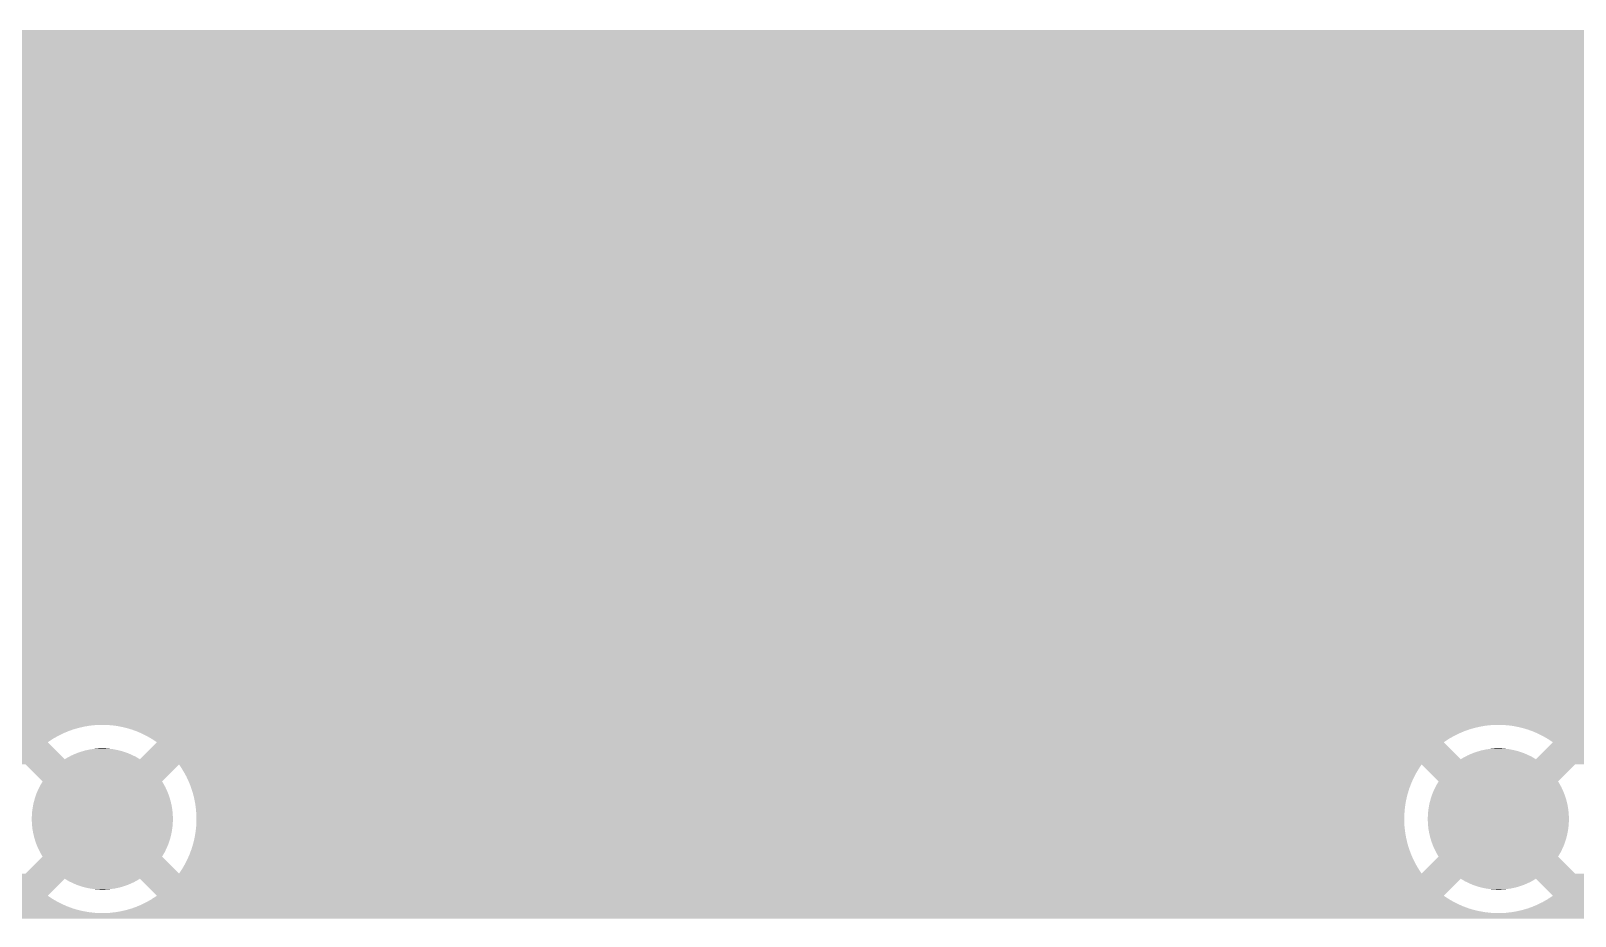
# Model space of a CAD drawing. Extents: x 295 to 953, y 10 to 290.
# Drawn here: x 574.56 to 596.2, y 250.37 to 262.77 of the extents above; entities that cross this region are included whole.
import ezdxf

# ---------------------------------------------------------------- set-up
doc = ezdxf.new("R2010")
doc.units = 0
doc.header["$LTSCALE"] = 5
doc.header["$MEASUREMENT"] = 0
doc.layers.add('GND1', color=7, linetype='CONTINUOUS')

msp = doc.modelspace()

# ---------------------------------------------------------------- linework, layer by layer
at = {"layer": 'GND1'}
for points in [[(544.722, 262.629), (544.736, 262.705), (623.835, 262.629), (623.755, 262.705)], [(544.736, 262.705), (544.742, 262.754), (623.755, 262.705), (623.703, 262.754)], [(544.742, 262.754), (544.746, 262.781), (623.703, 262.754), (623.679, 262.781)], [(544.655, 262.409), (544.682, 262.481), (624.068, 262.409), (623.991, 262.481)], [(544.682, 262.481), (544.704, 262.555), (623.991, 262.481), (623.914, 262.555)], [(544.704, 262.555), (544.722, 262.629), (623.914, 262.555), (623.835, 262.629)], [(544.551, 262.204), (544.589, 262.27), (624.323, 262.204), (624.239, 262.27)], [(544.589, 262.27), (544.624, 262.339), (624.239, 262.27), (624.153, 262.339)], [(544.624, 262.339), (544.649, 262.395), (624.153, 262.339), (624.082, 262.395)], [(544.649, 262.395), (544.655, 262.409), (624.082, 262.395), (624.068, 262.409)], [(525.272, 262.071), (525.272, 262.14), (624.491, 262.071), (624.403, 262.14)], [(525.272, 262.066), (525.272, 262.071), (624.498, 262.066), (624.491, 262.071)], [(544.196, 261.828), (543.958, 262.066), (624.856, 261.828), (624.498, 262.066)], [(544.508, 262.14), (544.551, 262.204), (624.403, 262.14), (624.323, 262.204)], [(544.119, 261.777), (544.126, 261.782), (624.934, 261.777), (624.926, 261.782)], [(544.126, 261.782), (544.183, 261.819), (624.926, 261.782), (624.87, 261.819)], [(544.183, 261.819), (544.196, 261.828), (624.87, 261.819), (624.856, 261.828)], [(525.272, 261.532), (525.272, 261.585), (625.384, 261.532), (625.286, 261.585)], [(543.463, 261.585), (543.54, 261.589), (625.286, 261.585), (625.279, 261.589)], [(543.54, 261.589), (543.616, 261.598), (625.279, 261.589), (625.263, 261.598)], [(543.616, 261.598), (543.692, 261.611), (625.263, 261.598), (625.24, 261.611)], [(543.692, 261.611), (543.767, 261.628), (625.24, 261.611), (625.208, 261.628)], [(543.767, 261.628), (543.84, 261.649), (625.208, 261.628), (625.169, 261.649)], [(543.84, 261.649), (543.913, 261.675), (625.169, 261.649), (625.121, 261.675)], [(543.913, 261.675), (543.983, 261.705), (625.121, 261.675), (625.066, 261.705)], [(543.983, 261.705), (544.052, 261.739), (625.066, 261.705), (625.004, 261.739)], [(544.052, 261.739), (544.119, 261.777), (625.004, 261.739), (624.934, 261.777)], [(525.272, 261.322), (525.272, 261.532), (625.861, 261.322), (625.384, 261.532)], [(525.272, 261.153), (525.272, 261.322), (626.355, 261.153), (625.861, 261.322)], [(525.272, 261.028), (525.272, 261.153), (626.862, 261.028), (626.355, 261.153)], [(525.272, 260.946), (525.272, 261.028), (627.377, 260.946), (626.862, 261.028)], [(525.272, 260.908), (525.272, 260.946), (627.898, 260.908), (627.377, 260.946)], [(525.272, 260.79), (525.272, 260.908), (641.41, 260.79), (641.528, 260.908)], [(525.272, 260.756), (525.272, 260.79), (641.462, 260.756), (641.41, 260.79)], [(525.272, 260.725), (525.272, 260.756), (641.517, 260.725), (641.462, 260.756)], [(525.272, 260.698), (525.272, 260.725), (641.574, 260.698), (641.517, 260.725)], [(525.272, 260.675), (525.272, 260.698), (641.632, 260.675), (641.574, 260.698)], [(525.272, 260.657), (525.272, 260.675), (641.692, 260.657), (641.632, 260.675)], [(525.272, 260.643), (525.272, 260.657), (641.753, 260.643), (641.692, 260.657)], [(525.272, 260.633), (525.272, 260.643), (641.815, 260.633), (641.753, 260.643)], [(525.272, 260.628), (525.272, 260.633), (641.878, 260.628), (641.815, 260.633)], [(525.272, 260.627), (525.272, 260.628), (641.94, 260.627), (641.878, 260.628)], [(525.272, 260.598), (525.272, 260.627), (647.232, 260.598), (647.229, 260.627)], [(525.272, 260.398), (525.272, 260.598), (647.298, 260.398), (647.232, 260.598)], [(525.272, 260.216), (525.272, 260.398), (647.405, 260.216), (647.298, 260.398)], [(525.272, 260.061), (525.272, 260.216), (647.547, 260.061), (647.405, 260.216)], [(525.272, 259.938), (525.272, 260.061), (647.719, 259.938), (647.547, 260.061)], [(525.272, 259.855), (525.272, 259.938), (647.913, 259.855), (647.719, 259.938)], [(525.272, 259.815), (525.272, 259.855), (648.12, 259.815), (647.913, 259.855)], [(525.272, 259.789), (525.272, 259.815), (655.666, 259.789), (655.68, 259.815)], [(525.272, 259.586), (525.272, 259.789), (655.608, 259.586), (655.666, 259.789)], [(525.272, 259.411), (525.272, 259.586), (655.592, 259.411), (655.608, 259.586)], [(525.272, 259.201), (525.272, 259.411), (655.614, 259.201), (655.592, 259.411)], [(525.272, 259.001), (525.272, 259.201), (655.68, 259.001), (655.614, 259.201)], [(525.272, 258.819), (525.272, 259.001), (655.787, 258.819), (655.68, 259.001)], [(525.272, 258.664), (525.272, 258.819), (655.929, 258.664), (655.787, 258.819)], [(525.272, 258.541), (525.272, 258.664), (656.101, 258.541), (655.929, 258.664)], [(525.272, 258.458), (525.272, 258.541), (656.295, 258.458), (656.101, 258.541)], [(525.272, 258.418), (525.272, 258.458), (656.502, 258.418), (656.295, 258.458)], [(525.272, 258.309), (525.272, 258.418), (849.683, 258.309), (849.683, 258.418)], [(525.272, 258.305), (525.272, 258.309), (650.879, 258.305), (651.089, 258.309)], [(525.272, 258.257), (525.272, 258.305), (650.673, 258.257), (650.879, 258.305)], [(525.272, 258.167), (525.272, 258.257), (650.483, 258.167), (650.673, 258.257)], [(525.272, 258.039), (525.272, 258.167), (650.315, 258.039), (650.483, 258.167)], [(525.272, 257.879), (525.272, 258.039), (650.178, 257.879), (650.315, 258.039)], [(525.272, 257.693), (525.272, 257.879), (650.078, 257.693), (650.178, 257.879)], [(525.272, 257.491), (525.272, 257.693), (650.02, 257.491), (650.078, 257.693)], [(525.272, 257.316), (525.272, 257.491), (650.004, 257.316), (650.02, 257.491)], [(525.272, 257.106), (525.272, 257.316), (650.026, 257.106), (650.004, 257.316)], [(525.272, 256.906), (525.272, 257.106), (650.092, 256.906), (650.026, 257.106)], [(525.272, 256.724), (525.272, 256.906), (650.199, 256.724), (650.092, 256.906)], [(525.272, 256.568), (525.272, 256.724), (650.341, 256.568), (650.199, 256.724)], [(525.272, 256.446), (525.272, 256.568), (650.513, 256.446), (650.341, 256.568)], [(525.272, 256.363), (525.272, 256.446), (650.707, 256.363), (650.513, 256.446)], [(525.272, 256.322), (525.272, 256.363), (650.914, 256.322), (650.707, 256.363)], [(525.272, 256.214), (525.272, 256.322), (655.678, 256.214), (655.642, 256.322)], [(553.333, 256.207), (553.299, 256.214), (655.68, 256.207), (655.678, 256.214)], [(553.506, 256.173), (553.333, 256.207), (655.7, 256.173), (655.68, 256.207)], [(553.7, 256.09), (553.506, 256.173), (655.749, 256.09), (655.7, 256.173)], [(553.791, 256.025), (553.7, 256.09), (655.787, 256.025), (655.749, 256.09)], [(553.872, 255.968), (553.791, 256.025), (655.839, 255.968), (655.787, 256.025)], [(553.962, 255.87), (553.872, 255.968), (655.929, 255.87), (655.839, 255.968)], [(554.014, 255.812), (553.962, 255.87), (656.01, 255.812), (655.929, 255.87)], [(554.052, 255.747), (554.014, 255.812), (656.101, 255.747), (656.01, 255.812)], [(554.101, 255.664), (554.052, 255.747), (656.295, 255.664), (656.101, 255.747)], [(554.121, 255.63), (554.101, 255.664), (656.468, 255.63), (656.295, 255.664)], [(554.123, 255.624), (554.121, 255.63), (656.502, 255.624), (656.468, 255.63)], [(554.15, 255.542), (554.123, 255.624), (818.864, 255.542), (818.895, 255.624)], [(554.159, 255.515), (554.15, 255.542), (818.859, 255.515), (818.864, 255.542)], [(554.16, 255.511), (554.159, 255.515), (773.815, 255.511), (774.025, 255.515)], [(554.176, 255.463), (554.16, 255.511), (773.609, 255.463), (773.815, 255.511)], [(554.187, 255.43), (554.176, 255.463), (773.538, 255.43), (773.609, 255.463)], [(554.193, 255.373), (554.187, 255.43), (773.419, 255.373), (773.538, 255.43)], [(554.206, 255.245), (554.193, 255.373), (773.251, 255.245), (773.419, 255.373)], [(554.194, 255.045), (554.197, 255.085), (773.093, 255.045), (773.114, 255.085)], [(554.197, 255.085), (554.209, 255.22), (773.114, 255.085), (773.23, 255.22)], [(554.209, 255.22), (554.206, 255.245), (773.23, 255.22), (773.251, 255.245)], [(554.135, 254.843), (554.151, 254.899), (772.998, 254.843), (773.014, 254.899)], [(554.151, 254.899), (554.194, 255.045), (773.014, 254.899), (773.093, 255.045)], [(553.941, 254.547), (554.035, 254.657), (703.401, 254.547), (703.545, 254.657)], [(554.035, 254.657), (554.044, 254.675), (703.545, 254.657), (703.569, 254.675)], [(554.044, 254.675), (554.093, 254.765), (703.569, 254.675), (703.759, 254.765)], [(554.093, 254.765), (554.119, 254.813), (703.759, 254.765), (703.965, 254.813)], [(554.119, 254.813), (554.121, 254.817), (703.965, 254.813), (704.175, 254.817)], [(554.121, 254.817), (554.135, 254.843), (772.99, 254.817), (772.998, 254.843)], [(553.754, 254.386), (553.898, 254.496), (703.264, 254.386), (703.358, 254.496)], [(553.898, 254.496), (553.941, 254.547), (703.358, 254.496), (703.401, 254.547)], [(525.272, 254.201), (525.272, 254.227), (703.164, 254.201), (703.178, 254.227)], [(553.124, 254.227), (553.335, 254.23), (703.178, 254.227), (703.18, 254.23)], [(553.335, 254.23), (553.54, 254.278), (703.18, 254.23), (703.206, 254.278)], [(553.54, 254.278), (553.731, 254.368), (703.206, 254.278), (703.255, 254.368)], [(553.731, 254.368), (553.754, 254.386), (703.255, 254.368), (703.264, 254.386)], [(525.272, 253.998), (525.272, 254.201), (703.106, 253.998), (703.164, 254.201)], [(525.272, 253.823), (525.272, 253.998), (703.09, 253.823), (703.106, 253.998)], [(525.272, 253.613), (525.272, 253.823), (703.112, 253.613), (703.09, 253.823)], [(525.272, 253.413), (525.272, 253.613), (703.178, 253.413), (703.112, 253.613)], [(525.272, 253.231), (525.272, 253.413), (703.285, 253.231), (703.178, 253.413)], [(525.272, 253.076), (525.272, 253.231), (703.427, 253.076), (703.285, 253.231)], [(525.272, 253.046), (525.272, 253.076), (703.469, 253.046), (703.427, 253.076)], [(556.052, 253.046), (555.975, 253.046), (575.524, 253.046), (575.533, 253.046)], [(556.107, 253.042), (556.052, 253.046), (575.456, 253.042), (575.524, 253.046)], [(556.128, 253.041), (556.107, 253.042), (575.444, 253.041), (575.456, 253.042)], [(556.186, 253.034), (556.128, 253.041), (575.38, 253.034), (575.444, 253.041)], [(556.205, 253.031), (556.186, 253.034), (575.367, 253.031), (575.38, 253.034)], [(556.263, 253.021), (556.205, 253.031), (575.304, 253.021), (575.367, 253.031)], [(556.28, 253.017), (556.263, 253.021), (575.291, 253.017), (575.304, 253.021)], [(556.338, 253.003), (556.28, 253.017), (575.229, 253.003), (575.291, 253.017)], [(556.355, 252.999), (556.338, 253.003), (575.216, 252.999), (575.229, 253.003)], [(556.412, 252.982), (556.355, 252.999), (575.156, 252.982), (575.216, 252.999)], [(556.428, 252.977), (556.412, 252.982), (575.142, 252.977), (575.156, 252.982)], [(556.485, 252.956), (556.428, 252.977), (575.084, 252.956), (575.142, 252.977)], [(556.5, 252.95), (556.485, 252.956), (575.07, 252.95), (575.084, 252.956)], [(556.555, 252.926), (556.5, 252.95), (575.013, 252.926), (575.07, 252.95)], [(556.57, 252.919), (556.555, 252.926), (575, 252.919), (575.013, 252.926)], [(556.624, 252.892), (556.57, 252.919), (574.944, 252.892), (575, 252.919)], [(575.61, 253.046), (575.533, 253.046), (595.082, 253.046), (595.091, 253.046)], [(575.665, 253.042), (575.61, 253.046), (595.014, 253.042), (595.082, 253.046)], [(575.686, 253.041), (575.665, 253.042), (595.002, 253.041), (595.014, 253.042)], [(575.744, 253.034), (575.686, 253.041), (594.938, 253.034), (595.002, 253.041)], [(575.763, 253.031), (575.744, 253.034), (594.925, 253.031), (594.938, 253.034)], [(575.821, 253.021), (575.763, 253.031), (594.862, 253.021), (594.925, 253.031)], [(575.838, 253.017), (575.821, 253.021), (594.849, 253.017), (594.862, 253.021)], [(575.896, 253.003), (575.838, 253.017), (594.787, 253.003), (594.849, 253.017)], [(575.913, 252.999), (575.896, 253.003), (594.774, 252.999), (594.787, 253.003)], [(575.97, 252.982), (575.913, 252.999), (594.714, 252.982), (594.774, 252.999)], [(575.986, 252.977), (575.97, 252.982), (594.7, 252.977), (594.714, 252.982)], [(576.043, 252.956), (575.986, 252.977), (594.642, 252.956), (594.7, 252.977)], [(576.058, 252.95), (576.043, 252.956), (594.628, 252.95), (594.642, 252.956)], [(576.113, 252.926), (576.058, 252.95), (594.571, 252.926), (594.628, 252.95)], [(576.128, 252.919), (576.113, 252.926), (594.558, 252.919), (594.571, 252.926)], [(576.182, 252.892), (576.128, 252.919), (594.502, 252.892), (594.558, 252.919)], [(595.168, 253.046), (595.091, 253.046), (606.258, 253.046), (606.267, 253.046)], [(595.223, 253.042), (595.168, 253.046), (606.19, 253.042), (606.258, 253.046)], [(595.244, 253.041), (595.223, 253.042), (606.178, 253.041), (606.19, 253.042)], [(595.302, 253.034), (595.244, 253.041), (606.114, 253.034), (606.178, 253.041)], [(595.321, 253.031), (595.302, 253.034), (606.101, 253.031), (606.114, 253.034)], [(595.379, 253.021), (595.321, 253.031), (606.038, 253.021), (606.101, 253.031)], [(595.396, 253.017), (595.379, 253.021), (606.025, 253.017), (606.038, 253.021)], [(595.454, 253.003), (595.396, 253.017), (605.963, 253.003), (606.025, 253.017)], [(595.471, 252.999), (595.454, 253.003), (605.95, 252.999), (605.963, 253.003)], [(595.528, 252.982), (595.471, 252.999), (605.89, 252.982), (605.95, 252.999)], [(595.544, 252.977), (595.528, 252.982), (605.876, 252.977), (605.89, 252.982)], [(595.601, 252.956), (595.544, 252.977), (605.818, 252.956), (605.876, 252.977)], [(595.616, 252.95), (595.601, 252.956), (605.804, 252.95), (605.818, 252.956)], [(595.671, 252.926), (595.616, 252.95), (605.747, 252.926), (605.804, 252.95)], [(595.686, 252.919), (595.671, 252.926), (605.734, 252.919), (605.747, 252.926)], [(595.74, 252.892), (595.686, 252.919), (605.678, 252.892), (605.734, 252.919)], [(556.531, 252.565), (556.769, 252.803), (575.038, 252.565), (574.8, 252.803)], [(556.639, 252.884), (556.624, 252.892), (574.931, 252.884), (574.944, 252.892)], [(556.691, 252.854), (556.639, 252.884), (574.877, 252.854), (574.931, 252.884)], [(556.705, 252.846), (556.691, 252.854), (574.865, 252.846), (574.877, 252.854)], [(556.755, 252.812), (556.705, 252.846), (574.813, 252.812), (574.865, 252.846)], [(556.769, 252.803), (556.755, 252.812), (574.8, 252.803), (574.813, 252.812)], [(575.322, 252.687), (575.346, 252.692), (575.803, 252.687), (575.783, 252.692)], [(575.346, 252.692), (575.387, 252.701), (575.783, 252.692), (575.737, 252.701)], [(575.387, 252.701), (575.412, 252.705), (575.737, 252.701), (575.718, 252.705)], [(575.412, 252.705), (575.453, 252.71), (575.718, 252.705), (575.67, 252.71)], [(575.453, 252.71), (575.481, 252.713), (575.67, 252.71), (575.652, 252.713)], [(575.481, 252.713), (575.519, 252.716), (575.652, 252.713), (575.599, 252.716)], [(575.519, 252.716), (575.586, 252.716), (575.599, 252.716), (575.586, 252.716)], [(576.089, 252.565), (576.327, 252.803), (594.596, 252.565), (594.358, 252.803)], [(576.197, 252.884), (576.182, 252.892), (594.489, 252.884), (594.502, 252.892)], [(576.249, 252.854), (576.197, 252.884), (594.435, 252.854), (594.489, 252.884)], [(576.263, 252.846), (576.249, 252.854), (594.423, 252.846), (594.435, 252.854)], [(576.313, 252.812), (576.263, 252.846), (594.371, 252.812), (594.423, 252.846)], [(576.327, 252.803), (576.313, 252.812), (594.358, 252.803), (594.371, 252.812)], [(594.88, 252.687), (594.904, 252.692), (595.361, 252.687), (595.341, 252.692)], [(594.904, 252.692), (594.945, 252.701), (595.341, 252.692), (595.295, 252.701)], [(594.945, 252.701), (594.97, 252.705), (595.295, 252.701), (595.276, 252.705)], [(594.97, 252.705), (595.011, 252.71), (595.276, 252.705), (595.228, 252.71)], [(595.011, 252.71), (595.039, 252.713), (595.228, 252.71), (595.21, 252.713)], [(595.039, 252.713), (595.077, 252.716), (595.21, 252.713), (595.157, 252.716)], [(595.077, 252.716), (595.144, 252.716), (595.157, 252.716), (595.144, 252.716)], [(595.647, 252.565), (595.885, 252.803), (605.772, 252.565), (605.534, 252.803)], [(595.755, 252.884), (595.74, 252.892), (605.665, 252.884), (605.678, 252.892)], [(595.807, 252.854), (595.755, 252.884), (605.611, 252.854), (605.665, 252.884)], [(595.821, 252.846), (595.807, 252.854), (605.599, 252.846), (605.611, 252.854)], [(595.871, 252.812), (595.821, 252.846), (605.547, 252.812), (605.599, 252.846)], [(595.885, 252.803), (595.871, 252.812), (605.534, 252.803), (605.547, 252.812)], [(525.272, 252.545), (525.272, 252.565), (697.476, 252.545), (697.532, 252.565)], [(525.272, 252.52), (525.272, 252.545), (697.419, 252.52), (697.476, 252.545)], [(525.272, 252.491), (525.272, 252.52), (697.363, 252.491), (697.419, 252.52)], [(574.726, 252.253), (574.488, 252.491), (576.401, 252.253), (576.639, 252.491)], [(575.038, 252.565), (575.076, 252.588), (576.089, 252.565), (576.05, 252.588)], [(575.076, 252.588), (575.096, 252.599), (576.05, 252.588), (576.032, 252.599)], [(575.096, 252.599), (575.135, 252.619), (576.032, 252.599), (575.991, 252.619)], [(575.135, 252.619), (575.156, 252.628), (575.991, 252.619), (575.972, 252.628)], [(575.156, 252.628), (575.196, 252.646), (575.972, 252.628), (575.93, 252.646)], [(575.196, 252.646), (575.218, 252.654), (575.93, 252.646), (575.911, 252.654)], [(575.218, 252.654), (575.258, 252.668), (575.911, 252.654), (575.867, 252.668)], [(575.258, 252.668), (575.281, 252.675), (575.867, 252.668), (575.848, 252.675)], [(575.281, 252.675), (575.322, 252.687), (575.848, 252.675), (575.803, 252.687)], [(576.665, 252.453), (576.639, 252.491), (594.021, 252.453), (594.046, 252.491)], [(594.284, 252.253), (594.046, 252.491), (595.959, 252.253), (596.197, 252.491)], [(594.596, 252.565), (594.634, 252.588), (595.647, 252.565), (595.608, 252.588)], [(594.634, 252.588), (594.654, 252.599), (595.608, 252.588), (595.59, 252.599)], [(594.654, 252.599), (594.693, 252.619), (595.59, 252.599), (595.549, 252.619)], [(594.693, 252.619), (594.714, 252.628), (595.549, 252.619), (595.53, 252.628)], [(594.714, 252.628), (594.754, 252.646), (595.53, 252.628), (595.488, 252.646)], [(594.754, 252.646), (594.776, 252.654), (595.488, 252.646), (595.469, 252.654)], [(594.776, 252.654), (594.816, 252.668), (595.469, 252.654), (595.425, 252.668)], [(594.816, 252.668), (594.839, 252.675), (595.425, 252.668), (595.406, 252.675)], [(594.839, 252.675), (594.88, 252.687), (595.406, 252.675), (595.361, 252.687)], [(576.681, 252.427), (576.665, 252.453), (594.004, 252.427), (594.021, 252.453)], [(576.705, 252.387), (576.681, 252.427), (593.98, 252.387), (594.004, 252.427)], [(576.72, 252.361), (576.705, 252.387), (593.965, 252.361), (593.98, 252.387)], [(576.742, 252.32), (576.72, 252.361), (593.944, 252.32), (593.965, 252.361)], [(576.755, 252.292), (576.742, 252.32), (593.93, 252.292), (593.944, 252.32)], [(576.774, 252.25), (576.755, 252.292), (593.911, 252.25), (593.93, 252.292)], [(574.616, 252.012), (574.63, 252.054), (576.51, 252.012), (576.497, 252.054)], [(574.63, 252.054), (574.637, 252.075), (576.497, 252.054), (576.489, 252.075)], [(574.637, 252.075), (574.654, 252.116), (576.489, 252.075), (576.473, 252.116)], [(574.654, 252.116), (574.663, 252.136), (576.473, 252.116), (576.464, 252.136)], [(574.663, 252.136), (574.683, 252.176), (576.464, 252.136), (576.445, 252.176)], [(574.683, 252.176), (574.692, 252.196), (576.445, 252.176), (576.434, 252.196)], [(574.692, 252.196), (574.715, 252.234), (576.434, 252.196), (576.413, 252.234)], [(574.715, 252.234), (574.726, 252.253), (576.413, 252.234), (576.401, 252.253)], [(576.786, 252.222), (576.774, 252.25), (593.899, 252.222), (593.911, 252.25)], [(576.803, 252.179), (576.786, 252.222), (593.883, 252.179), (593.899, 252.222)], [(576.812, 252.15), (576.803, 252.179), (593.872, 252.15), (593.883, 252.179)], [(576.827, 252.106), (576.812, 252.15), (593.859, 252.106), (593.872, 252.15)], [(576.835, 252.077), (576.827, 252.106), (593.85, 252.077), (593.859, 252.106)], [(576.847, 252.032), (576.835, 252.077), (593.839, 252.032), (593.85, 252.077)], [(594.174, 252.012), (594.188, 252.054), (596.068, 252.012), (596.055, 252.054)], [(594.188, 252.054), (594.195, 252.075), (596.055, 252.054), (596.047, 252.075)], [(594.195, 252.075), (594.212, 252.116), (596.047, 252.075), (596.031, 252.116)], [(594.212, 252.116), (594.221, 252.136), (596.031, 252.116), (596.022, 252.136)], [(594.221, 252.136), (594.241, 252.176), (596.022, 252.136), (596.003, 252.176)], [(594.241, 252.176), (594.25, 252.196), (596.003, 252.176), (595.992, 252.196)], [(594.25, 252.196), (594.273, 252.234), (595.992, 252.196), (595.971, 252.234)], [(594.273, 252.234), (594.284, 252.253), (595.971, 252.234), (595.959, 252.253)], [(574.578, 251.816), (574.584, 251.86), (576.548, 251.816), (576.544, 251.86)], [(574.584, 251.86), (574.587, 251.882), (576.544, 251.86), (576.54, 251.882)], [(574.587, 251.882), (574.595, 251.926), (576.54, 251.882), (576.533, 251.926)], [(574.595, 251.926), (574.599, 251.947), (576.533, 251.926), (576.527, 251.947)], [(574.599, 251.947), (574.611, 251.99), (576.527, 251.947), (576.517, 251.99)], [(574.611, 251.99), (574.616, 252.012), (576.517, 251.99), (576.51, 252.012)], [(576.853, 252.002), (576.847, 252.032), (593.832, 252.002), (593.839, 252.032)], [(576.862, 251.957), (576.853, 252.002), (593.823, 251.957), (593.832, 252.002)], [(576.867, 251.927), (576.862, 251.957), (593.818, 251.927), (593.823, 251.957)], [(576.873, 251.881), (576.867, 251.927), (593.812, 251.881), (593.818, 251.927)], [(576.876, 251.85), (576.873, 251.881), (593.809, 251.85), (593.812, 251.881)], [(576.88, 251.804), (576.876, 251.85), (593.806, 251.804), (593.809, 251.85)], [(594.136, 251.816), (594.142, 251.86), (596.106, 251.816), (596.102, 251.86)], [(594.142, 251.86), (594.145, 251.882), (596.102, 251.86), (596.098, 251.882)], [(594.145, 251.882), (594.153, 251.926), (596.098, 251.882), (596.091, 251.926)], [(594.153, 251.926), (594.157, 251.947), (596.091, 251.926), (596.085, 251.947)], [(594.157, 251.947), (594.169, 251.99), (596.085, 251.947), (596.075, 251.99)], [(594.169, 251.99), (594.174, 252.012), (596.075, 251.99), (596.068, 252.012)], [(574.574, 251.728), (574.575, 251.75), (576.553, 251.728), (576.552, 251.75)], [(574.575, 251.705), (574.574, 251.728), (576.552, 251.705), (576.553, 251.728)], [(574.575, 251.75), (574.577, 251.794), (576.552, 251.75), (576.55, 251.794)], [(574.577, 251.661), (574.575, 251.705), (576.55, 251.661), (576.552, 251.705)], [(574.577, 251.794), (574.578, 251.816), (576.55, 251.794), (576.548, 251.816)], [(574.579, 251.639), (574.577, 251.661), (576.549, 251.639), (576.55, 251.661)], [(574.583, 251.595), (574.579, 251.639), (576.543, 251.595), (576.549, 251.639)], [(576.877, 251.605), (576.878, 251.62), (593.809, 251.605), (593.807, 251.62)], [(576.878, 251.62), (576.882, 251.681), (593.807, 251.62), (593.804, 251.681)], [(576.881, 251.774), (576.88, 251.804), (593.804, 251.774), (593.806, 251.804)], [(576.882, 251.728), (576.881, 251.774), (593.803, 251.728), (593.804, 251.774)], [(576.882, 251.697), (576.882, 251.728), (593.803, 251.697), (593.803, 251.728)], [(576.882, 251.681), (576.882, 251.697), (593.804, 251.681), (593.803, 251.697)], [(594.132, 251.728), (594.133, 251.75), (596.111, 251.728), (596.11, 251.75)], [(594.133, 251.705), (594.132, 251.728), (596.11, 251.705), (596.111, 251.728)], [(594.133, 251.75), (594.135, 251.794), (596.11, 251.75), (596.108, 251.794)], [(594.135, 251.661), (594.133, 251.705), (596.108, 251.661), (596.11, 251.705)], [(594.135, 251.794), (594.136, 251.816), (596.108, 251.794), (596.106, 251.816)], [(594.137, 251.639), (594.135, 251.661), (596.107, 251.639), (596.108, 251.661)], [(594.141, 251.595), (594.137, 251.639), (596.101, 251.595), (596.107, 251.639)], [(574.587, 251.573), (574.583, 251.595), (576.54, 251.573), (576.543, 251.595)], [(574.595, 251.529), (574.587, 251.573), (576.532, 251.529), (576.54, 251.573)], [(574.6, 251.508), (574.595, 251.529), (576.528, 251.508), (576.532, 251.529)], [(574.61, 251.465), (574.6, 251.508), (576.517, 251.465), (576.528, 251.508)], [(574.617, 251.443), (574.61, 251.465), (576.511, 251.443), (576.517, 251.465)], [(574.63, 251.401), (574.617, 251.443), (576.497, 251.401), (576.511, 251.443)], [(574.638, 251.38), (574.63, 251.401), (576.49, 251.38), (576.497, 251.401)], [(576.835, 251.379), (576.839, 251.394), (593.85, 251.379), (593.846, 251.394)], [(576.839, 251.394), (576.853, 251.453), (593.846, 251.394), (593.832, 251.453)], [(576.853, 251.453), (576.856, 251.468), (593.832, 251.453), (593.829, 251.468)], [(576.856, 251.468), (576.867, 251.529), (593.829, 251.468), (593.818, 251.529)], [(576.867, 251.529), (576.869, 251.544), (593.818, 251.529), (593.816, 251.544)], [(576.869, 251.544), (576.877, 251.605), (593.816, 251.544), (593.809, 251.605)], [(594.145, 251.573), (594.141, 251.595), (596.098, 251.573), (596.101, 251.595)], [(594.153, 251.529), (594.145, 251.573), (596.09, 251.529), (596.098, 251.573)], [(594.158, 251.508), (594.153, 251.529), (596.086, 251.508), (596.09, 251.529)], [(594.168, 251.465), (594.158, 251.508), (596.075, 251.465), (596.086, 251.508)], [(594.175, 251.443), (594.168, 251.465), (596.069, 251.443), (596.075, 251.465)], [(594.188, 251.401), (594.175, 251.443), (596.055, 251.401), (596.069, 251.443)], [(594.196, 251.38), (594.188, 251.401), (596.048, 251.38), (596.055, 251.401)], [(574.488, 250.964), (574.726, 251.202), (576.639, 250.964), (576.401, 251.202)], [(574.654, 251.339), (574.638, 251.38), (576.473, 251.339), (576.49, 251.38)], [(574.663, 251.319), (574.654, 251.339), (576.464, 251.319), (576.473, 251.339)], [(574.682, 251.279), (574.663, 251.319), (576.445, 251.279), (576.464, 251.319)], [(574.693, 251.259), (574.682, 251.279), (576.435, 251.259), (576.445, 251.279)], [(574.714, 251.221), (574.693, 251.259), (576.412, 251.221), (576.435, 251.259)], [(574.726, 251.202), (574.714, 251.221), (576.401, 251.202), (576.412, 251.221)], [(576.761, 251.177), (576.786, 251.233), (593.923, 251.177), (593.899, 251.233)], [(576.786, 251.233), (576.791, 251.248), (593.899, 251.233), (593.893, 251.248)], [(576.791, 251.248), (576.813, 251.305), (593.893, 251.248), (593.873, 251.305)], [(576.813, 251.305), (576.817, 251.32), (593.873, 251.305), (593.867, 251.32)], [(576.817, 251.32), (576.835, 251.379), (593.867, 251.32), (593.85, 251.379)], [(594.046, 250.964), (594.284, 251.202), (596.197, 250.964), (595.959, 251.202)], [(594.212, 251.339), (594.196, 251.38), (596.031, 251.339), (596.048, 251.38)], [(594.221, 251.319), (594.212, 251.339), (596.022, 251.319), (596.031, 251.339)], [(594.24, 251.279), (594.221, 251.319), (596.003, 251.279), (596.022, 251.319)], [(594.251, 251.259), (594.24, 251.279), (595.993, 251.259), (596.003, 251.279)], [(594.272, 251.221), (594.251, 251.259), (595.97, 251.221), (595.993, 251.259)], [(594.284, 251.202), (594.272, 251.221), (595.959, 251.202), (595.97, 251.221)], [(525.272, 250.89), (525.272, 250.964), (614.756, 250.89), (614.778, 250.964)], [(576.639, 250.964), (576.647, 250.977), (594.046, 250.964), (594.037, 250.977)], [(576.647, 250.977), (576.682, 251.028), (594.037, 250.977), (594.004, 251.028)], [(576.682, 251.028), (576.689, 251.041), (594.004, 251.028), (593.995, 251.041)], [(576.689, 251.041), (576.72, 251.094), (593.995, 251.041), (593.965, 251.094)], [(576.72, 251.094), (576.727, 251.108), (593.965, 251.094), (593.957, 251.108)], [(576.727, 251.108), (576.755, 251.163), (593.957, 251.108), (593.93, 251.163)], [(576.755, 251.163), (576.761, 251.177), (593.93, 251.163), (593.923, 251.177)], [(556.769, 250.652), (556.531, 250.89), (574.8, 250.652), (575.038, 250.89)], [(575.077, 250.867), (575.038, 250.89), (576.051, 250.867), (576.089, 250.89)], [(575.095, 250.856), (575.077, 250.867), (576.031, 250.856), (576.051, 250.867)], [(575.136, 250.836), (575.095, 250.856), (575.992, 250.836), (576.031, 250.856)], [(575.155, 250.827), (575.136, 250.836), (575.971, 250.827), (575.992, 250.836)], [(575.197, 250.809), (575.155, 250.827), (575.931, 250.809), (575.971, 250.827)], [(575.216, 250.801), (575.197, 250.809), (575.909, 250.801), (575.931, 250.809)], [(575.26, 250.787), (575.216, 250.801), (575.869, 250.787), (575.909, 250.801)], [(575.279, 250.78), (575.26, 250.787), (575.846, 250.78), (575.869, 250.787)], [(575.324, 250.768), (575.279, 250.78), (575.805, 250.768), (575.846, 250.78)], [(575.344, 250.763), (575.324, 250.768), (575.781, 250.763), (575.805, 250.768)], [(575.39, 250.754), (575.344, 250.763), (575.74, 250.754), (575.781, 250.763)], [(575.409, 250.751), (575.39, 250.754), (575.715, 250.751), (575.74, 250.754)], [(575.457, 250.745), (575.409, 250.751), (575.674, 250.745), (575.715, 250.751)], [(575.475, 250.743), (575.457, 250.745), (575.646, 250.743), (575.674, 250.745)], [(576.327, 250.652), (576.089, 250.89), (594.358, 250.652), (594.596, 250.89)], [(594.635, 250.867), (594.596, 250.89), (595.609, 250.867), (595.647, 250.89)], [(594.653, 250.856), (594.635, 250.867), (595.589, 250.856), (595.609, 250.867)], [(594.694, 250.836), (594.653, 250.856), (595.55, 250.836), (595.589, 250.856)], [(594.713, 250.827), (594.694, 250.836), (595.529, 250.827), (595.55, 250.836)], [(594.755, 250.809), (594.713, 250.827), (595.489, 250.809), (595.529, 250.827)], [(594.774, 250.801), (594.755, 250.809), (595.467, 250.801), (595.489, 250.809)], [(594.818, 250.787), (594.774, 250.801), (595.427, 250.787), (595.467, 250.801)], [(594.837, 250.78), (594.818, 250.787), (595.404, 250.78), (595.427, 250.787)], [(594.882, 250.768), (594.837, 250.78), (595.363, 250.768), (595.404, 250.78)], [(594.902, 250.763), (594.882, 250.768), (595.339, 250.763), (595.363, 250.768)], [(594.948, 250.754), (594.902, 250.763), (595.298, 250.754), (595.339, 250.763)], [(594.967, 250.751), (594.948, 250.754), (595.273, 250.751), (595.298, 250.754)], [(595.015, 250.745), (594.967, 250.751), (595.232, 250.745), (595.273, 250.751)], [(595.033, 250.743), (595.015, 250.745), (595.204, 250.743), (595.232, 250.745)], [(595.885, 250.652), (595.647, 250.89), (605.534, 250.652), (605.772, 250.89)], [(556.499, 250.505), (556.556, 250.529), (575.069, 250.505), (575.014, 250.529)], [(556.556, 250.529), (556.57, 250.536), (575.014, 250.529), (574.999, 250.536)], [(556.57, 250.536), (556.625, 250.563), (574.999, 250.536), (574.945, 250.563)], [(556.625, 250.563), (556.638, 250.571), (574.945, 250.563), (574.93, 250.571)], [(556.638, 250.571), (556.692, 250.601), (574.93, 250.571), (574.878, 250.601)], [(556.692, 250.601), (556.704, 250.61), (574.878, 250.601), (574.864, 250.61)], [(556.704, 250.61), (556.756, 250.643), (574.864, 250.61), (574.814, 250.643)], [(556.756, 250.643), (556.769, 250.652), (574.814, 250.643), (574.8, 250.652)], [(575.528, 250.74), (575.475, 250.743), (575.608, 250.74), (575.646, 250.743)], [(575.541, 250.739), (575.528, 250.74), (575.541, 250.739), (575.608, 250.74)], [(576.057, 250.505), (576.114, 250.529), (594.627, 250.505), (594.572, 250.529)], [(576.114, 250.529), (576.128, 250.536), (594.572, 250.529), (594.557, 250.536)], [(576.128, 250.536), (576.183, 250.563), (594.557, 250.536), (594.503, 250.563)], [(576.183, 250.563), (576.196, 250.571), (594.503, 250.563), (594.488, 250.571)], [(576.196, 250.571), (576.25, 250.601), (594.488, 250.571), (594.436, 250.601)], [(576.25, 250.601), (576.262, 250.61), (594.436, 250.601), (594.422, 250.61)], [(576.262, 250.61), (576.314, 250.643), (594.422, 250.61), (594.372, 250.643)], [(576.314, 250.643), (576.327, 250.652), (594.372, 250.643), (594.358, 250.652)], [(595.086, 250.74), (595.033, 250.743), (595.166, 250.74), (595.204, 250.743)], [(595.099, 250.739), (595.086, 250.74), (595.099, 250.739), (595.166, 250.74)], [(595.615, 250.505), (595.672, 250.529), (605.803, 250.505), (605.748, 250.529)], [(595.672, 250.529), (595.686, 250.536), (605.748, 250.529), (605.733, 250.536)], [(595.686, 250.536), (595.741, 250.563), (605.733, 250.536), (605.679, 250.563)], [(595.741, 250.563), (595.754, 250.571), (605.679, 250.563), (605.664, 250.571)], [(595.754, 250.571), (595.808, 250.601), (605.664, 250.571), (605.612, 250.601)], [(595.808, 250.601), (595.82, 250.61), (605.612, 250.601), (605.598, 250.61)], [(595.82, 250.61), (595.872, 250.643), (605.598, 250.61), (605.548, 250.643)], [(595.872, 250.643), (595.885, 250.652), (605.548, 250.643), (605.534, 250.652)], [(525.272, 250.404), (525.272, 250.409), (614.681, 250.404), (614.681, 250.409)], [(525.272, 250.331), (525.272, 250.404), (614.68, 250.331), (614.681, 250.404)], [(556.036, 250.409), (556.045, 250.41), (575.594, 250.409), (575.517, 250.41)], [(556.045, 250.41), (556.113, 250.413), (575.517, 250.41), (575.462, 250.413)], [(556.113, 250.413), (556.125, 250.415), (575.462, 250.413), (575.441, 250.415)], [(556.125, 250.415), (556.189, 250.422), (575.441, 250.415), (575.383, 250.422)], [(556.189, 250.422), (556.202, 250.424), (575.383, 250.422), (575.365, 250.424)], [(556.202, 250.424), (556.265, 250.435), (575.365, 250.424), (575.306, 250.435)], [(556.265, 250.435), (556.278, 250.438), (575.306, 250.435), (575.289, 250.438)], [(556.278, 250.438), (556.34, 250.452), (575.289, 250.438), (575.231, 250.452)], [(556.34, 250.452), (556.353, 250.456), (575.231, 250.452), (575.214, 250.456)], [(556.353, 250.456), (556.413, 250.473), (575.214, 250.456), (575.157, 250.473)], [(556.413, 250.473), (556.427, 250.478), (575.157, 250.473), (575.141, 250.478)], [(556.427, 250.478), (556.486, 250.499), (575.141, 250.478), (575.085, 250.499)], [(556.486, 250.499), (556.499, 250.505), (575.085, 250.499), (575.069, 250.505)], [(575.594, 250.409), (575.603, 250.41), (595.152, 250.409), (595.075, 250.41)], [(575.603, 250.41), (575.671, 250.413), (595.075, 250.41), (595.02, 250.413)], [(575.671, 250.413), (575.683, 250.415), (595.02, 250.413), (594.999, 250.415)], [(575.683, 250.415), (575.747, 250.422), (594.999, 250.415), (594.941, 250.422)], [(575.747, 250.422), (575.76, 250.424), (594.941, 250.422), (594.923, 250.424)], [(575.76, 250.424), (575.823, 250.435), (594.923, 250.424), (594.864, 250.435)], [(575.823, 250.435), (575.836, 250.438), (594.864, 250.435), (594.847, 250.438)], [(575.836, 250.438), (575.898, 250.452), (594.847, 250.438), (594.789, 250.452)], [(575.898, 250.452), (575.911, 250.456), (594.789, 250.452), (594.772, 250.456)], [(575.911, 250.456), (575.971, 250.473), (594.772, 250.456), (594.715, 250.473)], [(575.971, 250.473), (575.985, 250.478), (594.715, 250.473), (594.699, 250.478)], [(575.985, 250.478), (576.044, 250.499), (594.699, 250.478), (594.643, 250.499)], [(576.044, 250.499), (576.057, 250.505), (594.643, 250.499), (594.627, 250.505)], [(595.152, 250.409), (595.161, 250.41), (606.328, 250.409), (606.251, 250.41)], [(595.161, 250.41), (595.229, 250.413), (606.251, 250.41), (606.196, 250.413)], [(595.229, 250.413), (595.241, 250.415), (606.196, 250.413), (606.175, 250.415)], [(595.241, 250.415), (595.305, 250.422), (606.175, 250.415), (606.117, 250.422)], [(595.305, 250.422), (595.318, 250.424), (606.117, 250.422), (606.099, 250.424)], [(595.318, 250.424), (595.381, 250.435), (606.099, 250.424), (606.04, 250.435)], [(595.381, 250.435), (595.394, 250.438), (606.04, 250.435), (606.023, 250.438)], [(595.394, 250.438), (595.456, 250.452), (606.023, 250.438), (605.965, 250.452)], [(595.456, 250.452), (595.469, 250.456), (605.965, 250.452), (605.948, 250.456)], [(595.469, 250.456), (595.529, 250.473), (605.948, 250.456), (605.891, 250.473)], [(595.529, 250.473), (595.543, 250.478), (605.891, 250.473), (605.875, 250.478)], [(595.543, 250.478), (595.602, 250.499), (605.875, 250.478), (605.819, 250.499)], [(595.602, 250.499), (595.615, 250.505), (605.819, 250.499), (605.803, 250.505)]]:
    msp.add_solid(points, dxfattribs=at)

doc.saveas('drawing.dxf')
